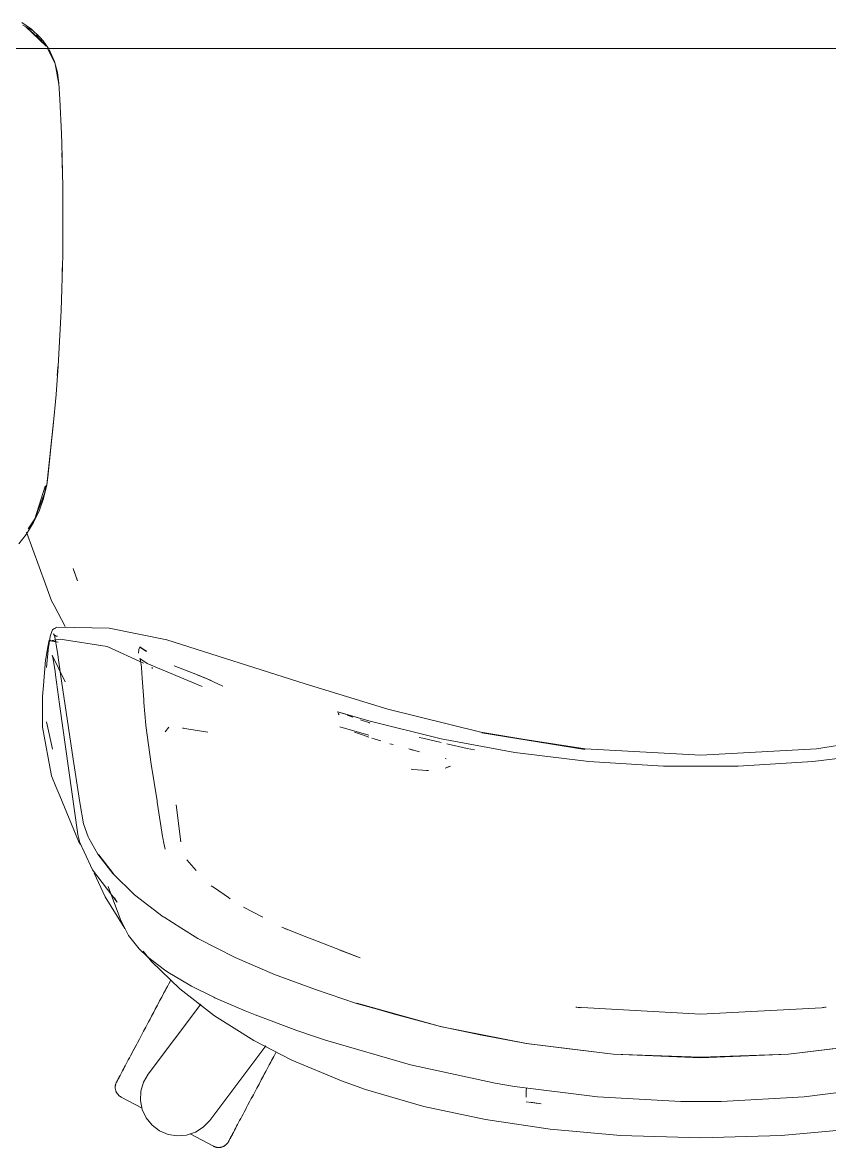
# Model space of a CAD drawing. Header units: millimetres. Extents: x 155927 to 317870, y -36033 to 97293.
# Drawn here: x 178072.1 to 178364.9, y 23129.4 to 23537.5 of the extents above; entities that cross this region are included whole.
import ezdxf

# ---------------------------------------------------------------- set-up
doc = ezdxf.new("R2010")
doc.units = ezdxf.units.MM
doc.header["$MEASUREMENT"] = 0
doc.layers.add('G-IMPT', color=8, linetype='CONTINUOUS', lineweight=9)
doc.layers.add('I-FURN', color=8, linetype='CONTINUOUS', lineweight=9)

msp = doc.modelspace()

# ---------------------------------------------------------------- linework, layer by layer
at = {"layer": 'G-IMPT'}
for p, q in [((178075.36, 23535.07), (178071.9, 23537.52)), ((178072.26, 23536.59), (178075.41, 23534.7)), ((178073.32, 23535.9), (178080.71, 23528.99)), ((178073.32, 23535.9), (178074.79, 23534.62)), ((178074.95, 23534.48), (178078.48, 23531.41)), ((178078.4, 23532.21), (178075.36, 23535.07)), ((178077.05, 23532.94), (178080.71, 23528.99)), ((178078.4, 23532.21), (178079.54, 23530.88)), ((178080.71, 23528.99), (178078.48, 23531.41)), ((178081.49, 23528.03), (178079.54, 23530.88)), ((178081.82, 23526.76), (178081.19, 23528.03)), ((178081.74, 23527.67), (178083.73, 23523.34)), ((178081.82, 23526.76), (178083.92, 23522.5)), ((178084.79, 23519.39), (178083.73, 23523.34)), ((178083.92, 23522.5), (178085.29, 23515.15)), ((178085.29, 23515.38), (178084.79, 23519.39)), ((178085.57, 23509.71), (178085.29, 23515.38)), ((178085.57, 23509.71), (178086.19, 23497.15)), ((178086.31, 23493.61), (178086.19, 23497.15)), ((178086.69, 23477.94), (178086.31, 23493.61)), ((178086.37, 23490.21), (178086.52, 23486.88)), ((178086.52, 23484.66), (178086.52, 23486.88)), ((178086.69, 23477.94), (178086.74, 23473.43)), ((178086.74, 23473.43), (178086.74, 23458.71)), ((178086.66, 23453.24), (178086.74, 23458.71)), ((178086.66, 23453.24), (178086.37, 23440.94)), ((178086.45, 23444.81), (178086.53, 23446.47)), ((178086.53, 23446.47), (178086.53, 23448.54)), ((178086.08, 23433.06), (178086.37, 23440.94)), ((178086.08, 23433.06), (178085.54, 23421.75)), ((178084.98, 23412.88), (178085.54, 23421.75)), ((178084.98, 23412.88), (178084.25, 23402.59)), ((178084.84, 23410.84), (178084.71, 23409.42)), ((178084.84, 23410.84), (178084.93, 23412.74)), ((178083.26, 23391.2), (178084.25, 23402.59)), ((178080.91, 23369.76), (178083.37, 23392.71)), ((178083.37, 23392.71), (178081.24, 23372.58)), ((178080.91, 23369.76), (178083.26, 23391.2)), ((178080.91, 23369.76), (178081.24, 23372.58)), ((178076.51, 23357.41), (178080.33, 23369.26)), ((178077.41, 23360.11), (178080.33, 23369.26)), ((178080.91, 23369.76), (178079.75, 23364.8)), ((178080.69, 23369.68), (178080.12, 23366.63)), ((178080.12, 23366.63), (178076.92, 23358.45)), ((178078.31, 23360.66), (178079.75, 23364.8)), ((178076.12, 23356.08), (178078.31, 23360.66)), ((178076.51, 23357.41), (178077.41, 23360.11)), ((178076.12, 23356.08), (178073.39, 23351.76)), ((178076.51, 23357.41), (178074.09, 23353.83)), ((178070.76, 23348.45), (178073.39, 23351.76)), ((178073.5, 23352.65), (178080.45, 23333.71)), ((178092.04, 23335.02), (178090.41, 23339.48)), ((178090.41, 23339.48), (178091.79, 23335.6)), ((178092.04, 23335.02), (178091.79, 23335.6)), ((178080.45, 23333.71), (178082.64, 23327.74)), ((178083.56, 23325.98), (178082.64, 23327.74)), ((178087.54, 23318.4), (178083.56, 23325.98)), ((178082.67, 23316.63), (178082.11, 23314.76)), ((178082.67, 23316.63), (178082.99, 23317.16)), ((178082.99, 23317.16), (178083.48, 23317.54)), ((178083.71, 23315.27), (178083.31, 23315.78)), ((178083.87, 23314.68), (178083.31, 23315.78)), ((178084.52, 23318.14), (178083.48, 23317.54)), ((178084.1, 23317.67), (178083.48, 23317.54)), ((178083.48, 23317.54), (178083.56, 23317.56)), ((178084.1, 23317.67), (178083.56, 23317.56)), ((178083.87, 23314.68), (178083.7, 23315.3)), ((178083.7, 23315.3), (178084.81, 23309.03)), ((178083.71, 23315.27), (178084.25, 23314.95)), ((178084.75, 23314.87), (178084.25, 23314.95)), ((178103.5, 23317.76), (178084.52, 23318.14)), ((178103.5, 23317.76), (178124.46, 23313.56)), ((178080.51, 23306.82), (178081.32, 23311.07)), ((178081.5, 23310.87), (178080.99, 23306.18)), ((178081.32, 23311.07), (178081.76, 23313.4)), ((178081.58, 23311.48), (178081.5, 23310.87)), ((178081.58, 23311.48), (178082.11, 23314.76)), ((178085.04, 23312.67), (178081.76, 23313.4)), ((178082.18, 23313.16), (178085.76, 23313.85)), ((178085.04, 23312.67), (178082.18, 23313.16)), ((178102.8, 23311.13), (178085.76, 23313.85)), ((178102.8, 23311.13), (178115.97, 23305.15)), ((178114.33, 23310.05), (178114.61, 23310.93)), ((178114.63, 23310.99), (178114.61, 23310.93)), ((178117.09, 23309.4), (178114.61, 23310.93)), ((178114.61, 23310.93), (178117.08, 23309.44)), ((178114.63, 23310.99), (178117.09, 23309.4)), ((178174.7, 23297.58), (178124.46, 23313.56)), ((178080.47, 23306.35), (178080.51, 23306.82)), ((178082.9, 23308.06), (178087.53, 23298.32)), ((178082.9, 23308.06), (178083.05, 23307.2)), ((178083.88, 23302.17), (178083.05, 23307.2)), ((178084.81, 23309.03), (178085.92, 23301.18)), ((178114.16, 23308.7), (178114.33, 23310.05)), ((178114.92, 23306.06), (178114.63, 23306.78)), ((178114.63, 23306.78), (178117.3, 23305.02)), ((178080.47, 23306.35), (178079.66, 23297.03)), ((178080.99, 23306.18), (178080.77, 23303.59)), ((178114.92, 23306.06), (178114.93, 23306.05)), ((178115.22, 23303.67), (178114.93, 23306.05)), ((178115.22, 23303.67), (178115.23, 23303.59)), ((178115.52, 23299.71), (178115.23, 23303.59)), ((178117.3, 23305.02), (178137.28, 23296.59)), ((178119.02, 23303.57), (178119.29, 23303.14)), ((178135.64, 23300.89), (178127.17, 23304.14)), ((178083.88, 23302.17), (178084.09, 23300.88)), ((178085.53, 23290.21), (178084.09, 23300.88)), ((178085.92, 23301.18), (178090.48, 23270.3)), ((178116.08, 23291.85), (178115.52, 23299.71)), ((178140.54, 23298.87), (178135.44, 23300.89)), ((178135.44, 23300.89), (178140.56, 23298.86)), ((178135.64, 23300.89), (178140.54, 23298.87)), ((178138.02, 23299.86), (178144.74, 23296.82)), ((178079.66, 23297.03), (178079.32, 23293.07)), ((178204.67, 23288.39), (178174.7, 23297.58)), ((178079.32, 23288.9), (178079.32, 23293.07)), ((178116.16, 23290.87), (178116.08, 23291.85)), ((178116.78, 23282.62), (178116.16, 23290.87)), ((178079.35, 23281.93), (178079.32, 23288.9)), ((178085.53, 23290.21), (178092.21, 23243)), ((178186.5, 23287.43), (178186.26, 23287.3)), ((178197.72, 23284.16), (178186.5, 23287.43)), ((178187.04, 23286.34), (178186.66, 23286.95)), ((178187.04, 23286.34), (178186.89, 23286.55)), ((178197.72, 23284.16), (178186.9, 23287.28)), ((178187.19, 23287.23), (178186.9, 23287.28)), ((178197.72, 23284.16), (178187.19, 23287.23)), ((178204.67, 23288.39), (178238.36, 23280.08)), ((178080.76, 23283.8), (178082.8, 23274.49)), ((178116.78, 23282.62), (178116.79, 23282.54)), ((178118.82, 23268.48), (178116.79, 23282.54)), ((178190.98, 23285.89), (178189.9, 23286.29)), ((178191.95, 23285.54), (178190.98, 23285.89)), ((178194.7, 23284.56), (178195.5, 23284.27)), ((178197.73, 23283.54), (178195.5, 23284.27)), ((178224.04, 23277.62), (178197.72, 23284.16)), ((178197.73, 23283.54), (178198.18, 23283.39)), ((178079.35, 23281.93), (178082.59, 23264.24)), ((178125.16, 23281.89), (178123.89, 23280.25)), ((178130.11, 23281.53), (178139.28, 23280.13)), ((178130.11, 23281.53), (178130.46, 23281.49)), ((178197.73, 23278.97), (178187.3, 23282.01)), ((178192.55, 23280.09), (178194.71, 23279.33)), ((178195.43, 23279.08), (178194.71, 23279.33)), ((178195.43, 23279.08), (178197.73, 23278.31)), ((178238.36, 23280.08), (178276.1, 23273.82)), ((178276.27, 23274.08), (178238.74, 23279.82)), ((178276.1, 23273.82), (178238.74, 23279.82)), ((178398.16, 23280.08), (178360.25, 23274.08)), ((178082.8, 23274.49), (178082.96, 23273.92)), ((178198.86, 23277.93), (178199.65, 23277.68)), ((178199.65, 23277.68), (178202.14, 23276.89)), ((178205.43, 23275.9), (178206.55, 23275.57)), ((178217.31, 23277.85), (178216.02, 23278.19)), ((178224.06, 23276.3), (178217.31, 23277.85)), ((178224.04, 23277.62), (178250.71, 23272.68)), ((178233.45, 23274.14), (178226.03, 23275.84)), ((178236.08, 23273.67), (178233.45, 23274.14)), ((178090.48, 23270.3), (178092.87, 23254.54)), ((178212.23, 23273.99), (178216.09, 23273)), ((178212.23, 23273.99), (178213.75, 23273.6)), ((178225.85, 23270.4), (178225.44, 23270.53)), ((178250.71, 23272.68), (178277.63, 23269.39)), ((178276.27, 23274.08), (178318.26, 23271.73)), ((178360.25, 23274.08), (178318.26, 23271.73)), ((178385.81, 23272.68), (178358.89, 23269.39)), ((178118.82, 23268.48), (178120.93, 23255.12)), ((178213.58, 23266.57), (178213.1, 23266.61)), ((178217.28, 23266.3), (178213.58, 23266.57)), ((178217.28, 23266.3), (178218.66, 23266.2)), ((178219.36, 23266.19), (178218.66, 23266.2)), ((178227.45, 23267.73), (178225.5, 23267.04)), ((178227.45, 23267.73), (178226.4, 23267.51)), ((178304.7, 23267.73), (178277.63, 23269.39)), ((178331.82, 23267.73), (178304.7, 23267.73)), ((178331.82, 23267.73), (178358.89, 23269.39)), ((178082.59, 23264.24), (178084.18, 23260.38)), ((178085.57, 23257.01), (178084.18, 23260.38)), ((178092.37, 23240.56), (178085.57, 23257.01)), ((178094.17, 23246.87), (178092.87, 23254.54)), ((178120.93, 23255.12), (178121.01, 23254.61)), ((178121.11, 23254), (178121.01, 23254.61)), ((178121.11, 23254), (178122.91, 23242.28)), ((178127.79, 23253.7), (178129.57, 23240.34)), ((178094.17, 23246.87), (178095.92, 23242.08)), ((178092.21, 23243), (178092.85, 23240.01)), ((178096.14, 23241.65), (178095.92, 23242.08)), ((178099.43, 23235.82), (178096.14, 23241.65)), ((178122.91, 23242.28), (178122.98, 23241.81)), ((178123.4, 23239.83), (178122.98, 23241.81)), ((178093.14, 23239.39), (178092.37, 23240.56)), ((178094.42, 23236.64), (178092.85, 23240.01)), ((178123.86, 23237.66), (178123.4, 23239.83)), ((178129.57, 23240.34), (178129.42, 23240.82)), ((178094.42, 23236.64), (178097.46, 23230.12)), ((178099.43, 23235.82), (178104.84, 23228.85)), ((178105.15, 23228.64), (178099.75, 23235.59)), ((178099.75, 23235.59), (178102.34, 23232.22)), ((178135.07, 23229.85), (178131.73, 23233.75)), ((178106.4, 23218.41), (178097.46, 23230.12)), ((178105.15, 23228.64), (178102.34, 23232.22)), ((178098.13, 23228.93), (178102.11, 23220.3)), ((178112.75, 23221.12), (178104.84, 23228.85)), ((178103.17, 23224.07), (178107.68, 23212.16)), ((178112.75, 23221.12), (178123.18, 23213.1)), ((178141.7, 23223.57), (178140.6, 23224.32)), ((178141.7, 23223.57), (178146.83, 23220.08)), ((178102.11, 23220.3), (178109.23, 23208.86)), ((178106.4, 23218.41), (178105.41, 23220.15)), ((178146.83, 23220.08), (178147.41, 23219.68)), ((178123.44, 23212.93), (178123.18, 23213.1)), ((178129.54, 23209.05), (178123.44, 23212.93)), ((178152.31, 23216.55), (178159.28, 23213)), ((178108.75, 23209.94), (178107.68, 23212.16)), ((178109.93, 23207.5), (178108.75, 23209.94)), ((178129.54, 23209.05), (178135.76, 23205.28)), ((178175.47, 23205.65), (178166.14, 23209.37)), ((178166.14, 23209.37), (178168.39, 23208.38)), ((178110.54, 23206.36), (178109.93, 23207.5)), ((178110.54, 23206.36), (178114.4, 23201.5)), ((178142.56, 23201.71), (178135.76, 23205.28)), ((178177.2, 23204.99), (178175.47, 23205.65)), ((178194.64, 23198.27), (178177.2, 23204.99)), ((178114.4, 23201.5), (178117.43, 23198.6)), ((178142.56, 23201.71), (178149.28, 23198.32)), ((178194.64, 23198.27), (178187.21, 23201)), ((178118.85, 23196.93), (178115.85, 23200.61)), ((178117.43, 23198.6), (178123.56, 23193.89)), ((178118.85, 23196.93), (178129.14, 23186.98)), ((178163.51, 23192.14), (178149.28, 23198.32)), ((178123.56, 23193.89), (178124.85, 23193.03)), ((178132.85, 23188.29), (178124.85, 23193.03)), ((178178.39, 23186.68), (178163.51, 23192.14)), ((178141.74, 23177.17), (178129.14, 23186.98)), ((178133.44, 23187.99), (178132.85, 23188.29)), ((178133.44, 23187.99), (178141.46, 23183.99)), ((178178.39, 23186.68), (178193.3, 23181.68)), ((178141.9, 23183.76), (178141.46, 23183.99)), ((178141.9, 23183.76), (178152.86, 23178.99)), ((178223.8, 23173.29), (178193.3, 23181.68)), ((178206.56, 23177.95), (178193.39, 23181.72)), ((178223.8, 23173.29), (178193.39, 23181.72)), ((178318.26, 23177.79), (178272.92, 23180.29)), ((178272.92, 23180.29), (178274.53, 23180.06)), ((178272.98, 23180.34), (178273.23, 23180.29)), ((178274.53, 23180.06), (178273.23, 23180.29)), ((178361.99, 23180.06), (178363.77, 23180.32)), ((178361.99, 23180.06), (178363.29, 23180.29)), ((178363.54, 23180.34), (178363.29, 23180.29)), ((178156.04, 23168.19), (178141.74, 23177.17)), ((178152.86, 23178.99), (178156.54, 23177.51)), ((178171.61, 23171.91), (178156.54, 23177.51)), ((178206.56, 23177.95), (178223.8, 23173.29)), ((178318.26, 23177.73), (178361.99, 23180.06)), ((178318.26, 23177.79), (178361.99, 23180.06)), ((178254.93, 23167.12), (178223.69, 23173.33)), ((178223.69, 23173.33), (178254.85, 23167.12)), ((178223.8, 23173.29), (178238.82, 23170.22)), ((178169.81, 23161.1), (178156.04, 23168.19)), ((178171.61, 23171.91), (178178.43, 23169.57)), ((178182.04, 23168.38), (178178.43, 23169.57)), ((178182.04, 23168.38), (178212.86, 23159.43)), ((178254.93, 23167.12), (178238.82, 23170.22)), ((178286.44, 23163.3), (178254.85, 23167.12)), ((178270.41, 23165.17), (178254.93, 23167.12)), ((178286.48, 23163.33), (178254.93, 23167.12)), ((178270.41, 23165.17), (178286.48, 23163.33)), ((178350.04, 23163.33), (178381.59, 23167.12)), ((178350.04, 23163.33), (178366.11, 23165.17)), ((178350.08, 23163.3), (178381.67, 23167.12)), ((178187.79, 23153.59), (178169.81, 23161.1)), ((178318.26, 23161.96), (178286.44, 23163.3)), ((178286.48, 23163.33), (178301.38, 23162.66)), ((178286.48, 23163.33), (178318.26, 23162.19)), ((178301.38, 23162.66), (178318.26, 23162.19)), ((178350.04, 23163.33), (178318.26, 23162.19)), ((178350.08, 23163.3), (178318.26, 23161.96)), ((178335.14, 23162.66), (178318.26, 23162.19)), ((178335.14, 23162.66), (178350.04, 23163.33)), ((178243.65, 23152.77), (178212.86, 23159.43)), ((178187.79, 23153.59), (178196.52, 23150.51)), ((178250.58, 23151.58), (178243.65, 23152.77)), ((178196.52, 23150.51), (178217.76, 23144.34)), ((178280.74, 23147.77), (178250.58, 23151.58)), ((178254.81, 23147.7), (178254.89, 23149.79)), ((178254.81, 23147.7), (178254.82, 23147.81)), ((178254.93, 23151.03), (178254.89, 23149.79)), ((178310.95, 23146.16), (178280.74, 23147.77)), ((178325.57, 23146.16), (178355.78, 23147.77)), ((178355.78, 23147.77), (178385.94, 23151.58)), ((178217.76, 23144.34), (178240.13, 23139.53)), ((178254.84, 23145.94), (178260.26, 23145.29)), ((178256.49, 23145.85), (178260.26, 23145.29)), ((178310.95, 23146.16), (178318.26, 23146.06)), ((178325.57, 23146.16), (178318.26, 23146.06)), ((178263.55, 23136.03), (178240.13, 23139.53)), ((178289.12, 23133.77), (178263.55, 23136.03)), ((178372.97, 23136.03), (178347.4, 23133.77)), ((178318.26, 23132.92), (178289.12, 23133.77)), ((178347.4, 23133.77), (178318.26, 23132.92))]:
    msp.add_line(p, q, dxfattribs=at)
at = {"layer": 'I-FURN'}
for p, q in [((177560.49, 23528.03), (178960.49, 23528.03)), ((178960.49, 23528.03), (177560.49, 23528.03)), ((178124.65, 23187.83), (178125.14, 23188.75)), ((178125.4, 23189.24), (178124.92, 23188.33)), ((178125.14, 23188.75), (178125.62, 23189.65)), ((178125.88, 23190.13), (178125.4, 23189.24)), ((178122.9, 23184.53), (178122.38, 23183.55)), ((178122.62, 23184), (178123.13, 23184.97)), ((178123.41, 23185.49), (178122.9, 23184.53)), ((178123.13, 23184.97), (178123.65, 23185.94)), ((178123.92, 23186.45), (178123.41, 23185.49)), ((178123.65, 23185.94), (178124.15, 23186.89)), ((178124.42, 23187.4), (178123.92, 23186.45)), ((178124.15, 23186.89), (178124.65, 23187.83)), ((178124.92, 23188.33), (178124.42, 23187.4)), ((178117.66, 23156.04), (178136.74, 23181.36)), ((178120.79, 23180.57), (178120.26, 23179.56)), ((178120.5, 23180.03), (178121.04, 23181.03)), ((178121.32, 23181.57), (178120.79, 23180.57)), ((178121.04, 23181.03), (178121.57, 23182.02)), ((178121.85, 23182.56), (178121.32, 23181.57)), ((178121.57, 23182.02), (178122.09, 23183.01)), ((178122.38, 23183.55), (178121.85, 23182.56)), ((178122.09, 23183.01), (178122.62, 23184)), ((178118.66, 23176.55), (178118.12, 23175.55)), ((178118.37, 23176.01), (178118.9, 23177.01)), ((178119.19, 23177.55), (178118.66, 23176.55)), ((178118.9, 23177.01), (178119.44, 23178.02)), ((178119.72, 23178.56), (178119.19, 23177.55)), ((178119.44, 23178.02), (178119.97, 23179.02)), ((178120.26, 23179.56), (178119.72, 23178.56)), ((178119.97, 23179.02), (178120.5, 23180.03)), ((178116.54, 23172.58), (178116.02, 23171.6)), ((178116.26, 23172.05), (178116.78, 23173.03)), ((178117.07, 23173.56), (178116.54, 23172.58)), ((178116.78, 23173.03), (178117.31, 23174.01)), ((178117.59, 23174.55), (178117.07, 23173.56)), ((178117.31, 23174.01), (178117.84, 23175.01)), ((178118.12, 23175.55), (178117.59, 23174.55)), ((178117.84, 23175.01), (178118.37, 23176.01)), ((178113.76, 23167.33), (178114.24, 23168.25)), ((178114.51, 23168.75), (178114.02, 23167.83)), ((178114.24, 23168.25), (178114.74, 23169.18)), ((178115.01, 23169.69), (178114.51, 23168.75)), ((178114.74, 23169.18), (178115.24, 23170.12)), ((178115.51, 23170.64), (178115.01, 23169.69)), ((178115.24, 23170.12), (178115.75, 23171.08)), ((178116.02, 23171.6), (178115.51, 23170.64)), ((178115.75, 23171.08), (178116.26, 23172.05)), ((178112.15, 23164.32), (178111.71, 23163.49)), ((178111.91, 23163.87), (178112.36, 23164.71)), ((178112.6, 23165.16), (178112.15, 23164.32)), ((178112.36, 23164.71), (178112.81, 23165.56)), ((178113.06, 23166.03), (178112.6, 23165.16)), ((178112.81, 23165.56), (178113.28, 23166.44)), ((178113.54, 23166.92), (178113.06, 23166.03)), ((178113.28, 23166.44), (178113.76, 23167.33)), ((178114.02, 23167.83), (178113.54, 23166.92)), ((178160.41, 23166.27), (178140.01, 23139.2)), ((178163.75, 23163.38), (178164.13, 23164.09)), ((178164.13, 23164.09), (178164.03, 23163.9)), ((178110.09, 23160.44), (178109.72, 23159.75)), ((178110.48, 23161.17), (178110.09, 23160.44)), ((178110.88, 23161.92), (178110.48, 23161.17)), ((178111.29, 23162.69), (178110.88, 23161.92)), ((178111.71, 23163.49), (178111.29, 23162.69)), ((178161.94, 23159.97), (178161.41, 23158.97)), ((178161.65, 23159.43), (178162.18, 23160.43)), ((178162.47, 23160.96), (178161.94, 23159.97)), ((178162.18, 23160.43), (178162.71, 23161.42)), ((178162.99, 23161.95), (178162.47, 23160.96)), ((178162.71, 23161.42), (178163.23, 23162.4)), ((178163.51, 23162.93), (178162.99, 23161.95)), ((178163.23, 23162.4), (178163.75, 23163.38)), ((178164.03, 23163.9), (178163.51, 23162.93)), ((178107.61, 23155.78), (178107.38, 23155.35)), ((178107.49, 23155.54), (178107.72, 23155.99)), ((178107.86, 23156.25), (178107.61, 23155.78)), ((178107.72, 23155.99), (178107.98, 23156.47)), ((178108.13, 23156.75), (178107.86, 23156.25)), ((178107.98, 23156.47), (178108.26, 23156.99)), ((178108.41, 23157.28), (178108.13, 23156.75)), ((178108.26, 23156.99), (178108.55, 23157.54)), ((178108.71, 23157.85), (178108.41, 23157.28)), ((178108.55, 23157.54), (178108.86, 23158.12)), ((178109.03, 23158.45), (178108.71, 23157.85)), ((178109.37, 23159.09), (178109.03, 23158.45)), ((178109.72, 23159.75), (178109.37, 23159.09)), ((178115.97, 23153.12), (178117.66, 23156.04)), ((178159.8, 23155.96), (178159.27, 23154.95)), ((178159.52, 23155.41), (178160.05, 23156.42)), ((178160.34, 23156.96), (178159.8, 23155.96)), ((178160.05, 23156.42), (178160.59, 23157.43)), ((178160.87, 23157.97), (178160.34, 23156.96)), ((178160.59, 23157.43), (178161.12, 23158.43)), ((178161.41, 23158.97), (178160.87, 23157.97)), ((178161.12, 23158.43), (178161.65, 23159.43)), ((178105.75, 23151.57), (178105.77, 23151.73)), ((178105.77, 23151.73), (178105.79, 23151.89)), ((178105.79, 23151.89), (178105.82, 23152.05)), ((178105.82, 23152.05), (178105.86, 23152.21)), ((178105.86, 23152.21), (178105.9, 23152.36)), ((178105.9, 23152.36), (178105.94, 23152.52)), ((178105.94, 23152.52), (178106, 23152.67)), ((178106, 23152.67), (178106.06, 23152.82)), ((178106.06, 23152.82), (178106.12, 23152.97)), ((178106.12, 23152.97), (178106.19, 23153.11)), ((178106.19, 23153.11), (178106.21, 23153.15)), ((178106.21, 23153.15), (178106.22, 23153.17)), ((178106.22, 23153.16), (178106.21, 23153.15)), ((178106.22, 23153.17), (178106.26, 23153.23)), ((178106.24, 23153.2), (178106.22, 23153.16)), ((178106.28, 23153.28), (178106.24, 23153.2)), ((178106.26, 23153.23), (178106.31, 23153.33)), ((178106.35, 23153.4), (178106.28, 23153.28)), ((178106.31, 23153.33), (178106.38, 23153.47)), ((178106.43, 23153.56), (178106.35, 23153.4)), ((178106.38, 23153.47), (178106.48, 23153.65)), ((178106.54, 23153.76), (178106.43, 23153.56)), ((178106.48, 23153.65), (178106.6, 23153.87)), ((178106.67, 23154), (178106.54, 23153.76)), ((178106.6, 23153.87), (178106.73, 23154.13)), ((178106.82, 23154.28), (178106.67, 23154)), ((178106.73, 23154.13), (178106.89, 23154.43)), ((178106.99, 23154.6), (178106.82, 23154.28)), ((178106.89, 23154.43), (178107.07, 23154.76)), ((178107.18, 23154.96), (178106.99, 23154.6)), ((178107.07, 23154.76), (178107.27, 23155.13)), ((178107.38, 23155.35), (178107.18, 23154.96)), ((178107.27, 23155.13), (178107.49, 23155.54)), ((178115.03, 23149.89), (178115.97, 23153.12)), ((178157.68, 23151.96), (178157.16, 23150.98)), ((178157.4, 23151.43), (178157.92, 23152.42)), ((178158.21, 23152.95), (178157.68, 23151.96)), ((178157.92, 23152.42), (178158.45, 23153.41)), ((178158.74, 23153.95), (178158.21, 23152.95)), ((178158.45, 23153.41), (178158.98, 23154.41)), ((178159.27, 23154.95), (178158.74, 23153.95)), ((178158.98, 23154.41), (178159.52, 23155.41)), ((178105.74, 23151.41), (178105.75, 23151.57)), ((178105.74, 23151.25), (178105.74, 23151.41)), ((178105.75, 23151.09), (178105.74, 23151.25)), ((178105.76, 23150.93), (178105.75, 23151.09)), ((178105.77, 23150.77), (178105.76, 23150.93)), ((178105.79, 23150.61), (178105.77, 23150.77)), ((178105.82, 23150.45), (178105.79, 23150.61)), ((178105.86, 23150.29), (178105.82, 23150.45)), ((178105.9, 23150.14), (178105.86, 23150.29)), ((178105.95, 23149.98), (178105.9, 23150.14)), ((178106, 23149.83), (178105.95, 23149.98)), ((178106.06, 23149.68), (178106, 23149.83)), ((178106.13, 23149.53), (178106.06, 23149.68)), ((178106.2, 23149.39), (178106.13, 23149.53)), ((178106.28, 23149.25), (178106.2, 23149.39)), ((178106.36, 23149.11), (178106.28, 23149.25)), ((178106.45, 23148.97), (178106.36, 23149.11)), ((178106.54, 23148.84), (178106.45, 23148.97)), ((178106.64, 23148.72), (178106.54, 23148.84)), ((178106.75, 23148.59), (178106.64, 23148.72)), ((178106.86, 23148.47), (178106.75, 23148.59)), ((178106.97, 23148.36), (178106.86, 23148.47)), ((178107.09, 23148.25), (178106.97, 23148.36)), ((178107.21, 23148.15), (178107.09, 23148.25)), ((178107.34, 23148.05), (178107.21, 23148.15)), ((178107.47, 23147.95), (178107.34, 23148.05)), ((178107.6, 23147.86), (178107.47, 23147.95)), ((178107.74, 23147.78), (178107.6, 23147.86)), ((178107.88, 23147.7), (178107.74, 23147.78)), ((178107.88, 23147.7), (178115.46, 23143.67)), ((178114.89, 23146.52), (178115.03, 23149.89)), ((178155.62, 23148.09), (178155.12, 23147.15)), ((178155.35, 23147.58), (178155.85, 23148.53)), ((178156.13, 23149.04), (178155.62, 23148.09)), ((178155.85, 23148.53), (178156.36, 23149.48)), ((178156.64, 23150.01), (178156.13, 23149.04)), ((178156.36, 23149.48), (178156.88, 23150.45)), ((178157.16, 23150.98), (178156.64, 23150.01)), ((178156.88, 23150.45), (178157.4, 23151.43)), ((178115.56, 23143.21), (178114.89, 23146.52)), ((178152.97, 23143.11), (178153.43, 23143.97)), ((178153.43, 23143.97), (178153.9, 23144.84)), ((178153.9, 23144.84), (178154.37, 23145.74)), ((178154.63, 23146.23), (178154.15, 23145.32)), ((178154.37, 23145.74), (178154.86, 23146.65)), ((178155.12, 23147.15), (178154.63, 23146.23)), ((178154.86, 23146.65), (178155.35, 23147.58)), ((178117, 23140.16), (178115.56, 23143.21)), ((178119.13, 23137.54), (178117, 23140.16)), ((178150.88, 23139.18), (178151.27, 23139.91)), ((178151.27, 23139.91), (178151.68, 23140.67)), ((178151.68, 23140.67), (178152.1, 23141.46)), ((178152.1, 23141.46), (178152.53, 23142.27)), ((178152.53, 23142.27), (178152.97, 23143.11)), ((178121.82, 23135.51), (178119.13, 23137.54)), ((178124.92, 23134.19), (178121.82, 23135.51)), ((178137.67, 23136.77), (178134.82, 23134.97)), ((178140.01, 23139.2), (178137.67, 23136.77)), ((178148.6, 23134.88), (178148.87, 23135.39)), ((178149.03, 23135.69), (178148.74, 23135.15)), ((178148.87, 23135.39), (178149.16, 23135.94)), ((178149.33, 23136.26), (178149.03, 23135.69)), ((178149.16, 23135.94), (178149.47, 23136.53)), ((178149.47, 23136.53), (178149.8, 23137.15)), ((178149.8, 23137.15), (178150.15, 23137.79)), ((178150.15, 23137.79), (178150.51, 23138.47)), ((178150.51, 23138.47), (178150.88, 23139.18)), ((178128.25, 23133.64), (178124.92, 23134.19)), ((178131.62, 23133.91), (178128.25, 23133.64)), ((178134.82, 23134.97), (178131.62, 23133.91)), ((178132.97, 23134.36), (178141.38, 23129.89)), ((178146.75, 23131.41), (178146.67, 23131.28)), ((178146.83, 23131.55), (178146.75, 23131.41)), ((178146.85, 23131.6), (178146.83, 23131.56)), ((178146.83, 23131.55), (178146.84, 23131.57)), ((178146.83, 23131.56), (178146.83, 23131.55)), ((178146.84, 23131.57), (178146.87, 23131.63)), ((178146.9, 23131.68), (178146.85, 23131.6)), ((178146.87, 23131.63), (178146.93, 23131.73)), ((178146.96, 23131.81), (178146.9, 23131.68)), ((178146.93, 23131.73), (178147, 23131.87)), ((178147.05, 23131.97), (178146.96, 23131.81)), ((178147, 23131.87), (178147.1, 23132.05)), ((178147.16, 23132.17), (178147.05, 23131.97)), ((178147.1, 23132.05), (178147.21, 23132.27)), ((178147.28, 23132.41), (178147.16, 23132.17)), ((178147.21, 23132.27), (178147.35, 23132.53)), ((178147.43, 23132.69), (178147.28, 23132.41)), ((178147.35, 23132.53), (178147.51, 23132.83)), ((178147.6, 23133.01), (178147.43, 23132.69)), ((178147.51, 23132.83), (178147.69, 23133.17)), ((178147.79, 23133.36), (178147.6, 23133.01)), ((178147.69, 23133.17), (178147.88, 23133.54)), ((178148, 23133.75), (178147.79, 23133.36)), ((178147.88, 23133.54), (178148.1, 23133.95)), ((178148.23, 23134.18), (178148, 23133.75)), ((178148.1, 23133.95), (178148.34, 23134.39)), ((178148.48, 23134.65), (178148.23, 23134.18)), ((178148.34, 23134.39), (178148.6, 23134.88)), ((178148.74, 23135.15), (178148.48, 23134.65)), ((178141.42, 23129.87), (178141.38, 23129.89)), ((178141.56, 23129.8), (178141.42, 23129.87)), ((178141.71, 23129.73), (178141.56, 23129.8)), ((178141.86, 23129.67), (178141.71, 23129.73)), ((178142.01, 23129.62), (178141.86, 23129.67)), ((178142.17, 23129.57), (178142.01, 23129.62)), ((178142.32, 23129.53), (178142.17, 23129.57)), ((178142.48, 23129.49), (178142.32, 23129.53)), ((178142.64, 23129.47), (178142.48, 23129.49)), ((178142.8, 23129.44), (178142.64, 23129.47)), ((178142.96, 23129.43), (178142.8, 23129.44)), ((178143.12, 23129.42), (178142.96, 23129.43)), ((178143.28, 23129.42), (178143.12, 23129.42)), ((178143.44, 23129.42), (178143.28, 23129.42)), ((178143.6, 23129.43), (178143.44, 23129.42)), ((178143.76, 23129.45), (178143.6, 23129.43)), ((178143.92, 23129.47), (178143.76, 23129.45)), ((178144.08, 23129.5), (178143.92, 23129.47)), ((178144.24, 23129.53), (178144.08, 23129.5)), ((178144.39, 23129.58), (178144.24, 23129.53)), ((178144.55, 23129.62), (178144.39, 23129.58)), ((178144.7, 23129.68), (178144.55, 23129.62)), ((178144.85, 23129.74), (178144.7, 23129.68)), ((178145, 23129.8), (178144.85, 23129.74)), ((178145.14, 23129.88), (178145, 23129.8)), ((178145.28, 23129.95), (178145.14, 23129.88)), ((178145.42, 23130.04), (178145.28, 23129.95)), ((178145.55, 23130.12), (178145.42, 23130.04)), ((178145.68, 23130.22), (178145.55, 23130.12)), ((178145.81, 23130.32), (178145.68, 23130.22)), ((178145.93, 23130.42), (178145.81, 23130.32)), ((178146.05, 23130.53), (178145.93, 23130.42)), ((178146.17, 23130.64), (178146.05, 23130.53)), ((178146.28, 23130.76), (178146.17, 23130.64)), ((178146.38, 23130.88), (178146.28, 23130.76)), ((178146.48, 23131.01), (178146.38, 23130.88)), ((178146.58, 23131.14), (178146.48, 23131.01)), ((178146.67, 23131.28), (178146.58, 23131.14))]:
    msp.add_line(p, q, dxfattribs=at)

doc.saveas('drawing.dxf')
